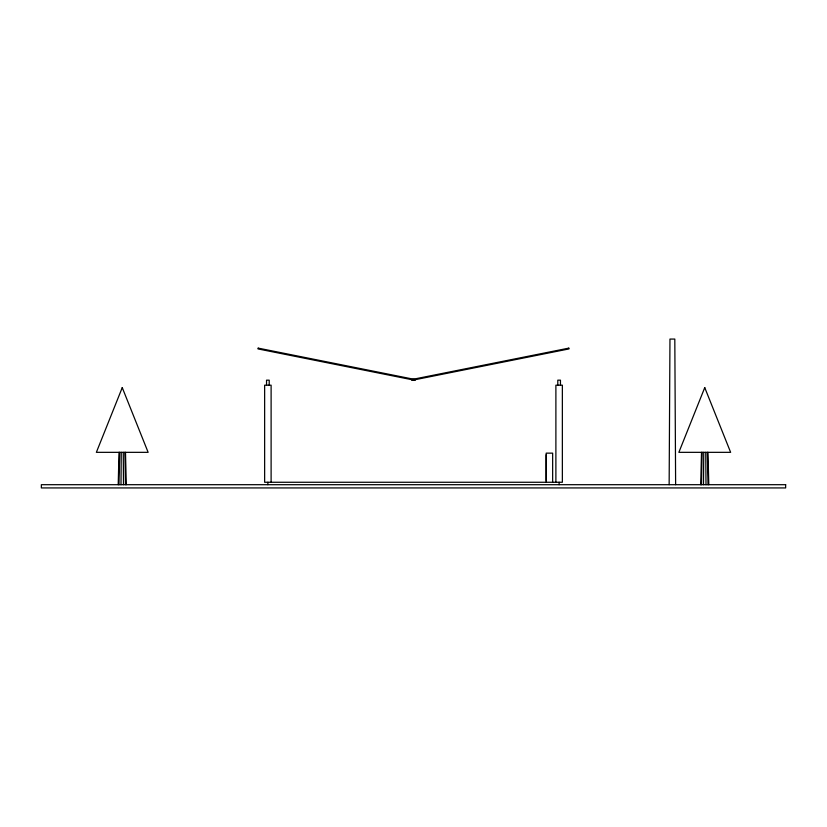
<?xml version="1.0" encoding="UTF-8"?>
<svg xmlns="http://www.w3.org/2000/svg" width="827" height="827" viewBox="0 0 827 827"><rect width="100%" height="100%" fill="white"/><g stroke="black" fill="none" stroke-linecap="round" stroke-linejoin="round"><path stroke-width="1.24" d="M669.146 484.694L669.963 339.07L674.811 339.07L675.628 484.694M121 484.694L121.249 452.338M703.498 484.694L703.746 452.338M118.985 484.694L119.636 452.338M701.472 484.694L702.133 452.338M118.209 484.694L119.016 452.338M700.707 484.694L701.513 452.338M546.182 454.757L546.182 480.652M707.984 452.338L708.791 484.694M125.487 452.338L126.293 484.694M707.364 452.338L708.015 484.694M124.867 452.338L125.528 484.694M705.751 452.338L706 484.694M123.254 452.338L123.502 484.694M560.458 385.186L560.458 380.172L557.791 380.172L557.791 385.186M559.124 482.265L559.124 484.694M555.889 482.265L555.889 385.186L562.36 385.186L562.36 482.265L264.64 482.265L264.64 385.186L271.111 385.186L271.111 482.265M552.653 482.265L552.653 453.144L546.182 453.144L546.182 482.265M269.209 385.186L269.209 380.172L266.542 380.172L266.542 385.186M267.876 482.265L267.876 484.694M258.189 348.126L258.024 348.922L415.102 380.337L415.257 379.541L258.189 348.126M122.251 387.615L96.366 452.338L148.136 452.338L122.251 387.615M704.749 387.615L678.864 452.338L730.634 452.338L704.749 387.615M568.811 348.126L411.743 379.541L411.898 380.337L568.976 348.922L568.811 348.126M785.65 484.694L41.35 484.694L41.35 487.93L785.65 487.93L785.65 484.694"/></g></svg>
